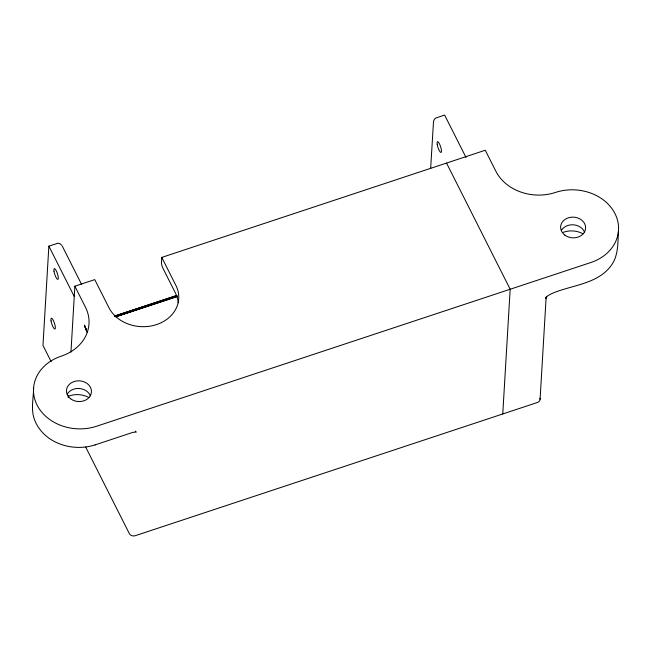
<?xml version="1.0" encoding="UTF-8"?>
<svg xmlns="http://www.w3.org/2000/svg" width="651" height="651" viewBox="0 0 651 651"><rect width="100%" height="100%" fill="white"/><g stroke="black" fill="none" stroke-linecap="round" stroke-linejoin="round"><path stroke-width="0.98" d="M33.608 387.638C33.592 397.696 30.874 408.112 33.933 417.975C36.464 426.161 41.989 433.094 48.849 438.123C62.162 447.506 79.878 449.849 95.306 444.828M61.861 245.435L60.014 243.71L57.915 243.23L48.866 246.143L42.974 345.412L51.152 361.63M68.241 397.737L68.363 395.71M70.951 352.11L74.865 286.196L94.761 279.613L108.904 307.646A36.383 30.125 3.4 0 0 156.541 324.58A36.383 30.125 3.4 0 0 175.908 285.447L161.765 257.414L485.272 150.243L495.883 171.27A45.48 37.66 3.4 0 0 555.433 192.444A45.48 37.66 3.4 0 1 614.992 213.618A45.48 37.66 3.4 0 1 590.791 262.54L96.625 426.234A45.48 37.66 3.4 0 1 37.066 405.06A45.48 37.66 3.4 0 1 61.267 356.146A45.48 37.66 3.4 0 0 85.476 307.223L74.865 286.196M161.765 257.414L161.464 262.508A4.549 1.107 71.7 0 0 162.807 267.976L175.453 293.088A36.383 30.125 3.4 0 1 178.228 302.788M430.645 168.625L433.517 121.436L434.29 119.434L435.609 118.108L444.617 115.048L466.018 157.469M502.759 413.963L510.172 289.239L446.537 163.076M540.078 399.372L546.124 297.556L546.018 298.142L546.213 297.092L546.108 297.645L547.93 295.627L551.609 293.666C571.033 285.089 596.845 284.438 610.728 266.194C618.572 256.242 617.766 242.937 618.45 231.04M86.567 331.009L84.418 325.044L87.014 331.977M114.568 316.036L176.291 295.611M114.739 316.101L176.413 295.7M115.105 316.183L176.893 295.709M115.821 316.736L177.536 296.295M95.136 444.877L132.991 432.337L136.368 432.093L135.213 431.052M115.609 316.614L177.373 296.189M115.805 316.817L177.511 296.457M62.341 246.233L81.521 284.259M48.866 246.143L74.32 296.612M85.655 447.001L129.321 533.584A4.549 3.768 3.4 0 0 135.278 535.7L537.311 402.521A4.549 3.768 3.4 0 0 539.956 398.192M86.746 331.156L85.094 326.745L87.022 331.969M67.232 394.115A12.507 10.359 3.4 0 1 79.341 388.501A12.507 10.359 3.4 0 1 90.383 395.841M561.398 230.413A12.507 10.359 3.4 0 1 573.498 224.807A12.507 10.359 3.4 0 1 584.541 232.147M68.99 396.06A20.466 16.95 3.4 0 1 88.894 397.549M563.156 232.366A20.466 16.95 3.4 0 1 583.06 233.847M546.319 297.116L545.904 298.158L546.319 297.116M70.715 398.835A12.507 10.359 3.4 0 0 91.213 393.424A12.507 10.359 3.4 0 0 74.914 381.307A12.507 10.359 3.4 0 0 70.715 398.835M564.881 235.141A12.507 10.359 3.4 0 0 585.371 229.73A12.507 10.359 3.4 0 0 569.08 217.605A12.507 10.359 3.4 0 0 564.881 235.141M437.187 144.319A5.688 1.383 71.7 0 0 440.955 152.48A5.688 1.383 71.7 0 0 439.726 144.4A5.688 1.383 71.7 0 0 437.187 144.319M51.055 320.894A5.688 1.383 71.7 0 0 54.822 329.056A5.688 1.383 71.7 0 0 53.594 320.976A5.688 1.383 71.7 0 0 51.055 320.894M54 271.255A5.688 1.383 71.7 0 0 57.768 279.417A5.688 1.383 71.7 0 0 56.539 271.337A5.688 1.383 71.7 0 0 54 271.255"/></g></svg>
